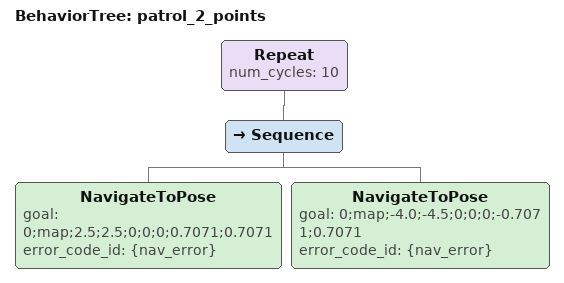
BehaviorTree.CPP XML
<?xml version="1.0" encoding="UTF-8"?>
<root BTCPP_format="4">
  <!-- Patrol ten times between two open areas of the playground map, around its obstacles -->
  <BehaviorTree ID="patrol_2_points">
    <Repeat num_cycles="10">
      <Sequence>
        <NavigateToPose goal="0;map;2.5;2.5;0;0;0;0.7071;0.7071"
                        error_code_id="{nav_error}"/>
        <NavigateToPose goal="0;map;-4.0;-4.5;0;0;0;-0.7071;0.7071"
                        error_code_id="{nav_error}"/>
      </Sequence>
    </Repeat>
  </BehaviorTree>
</root>
